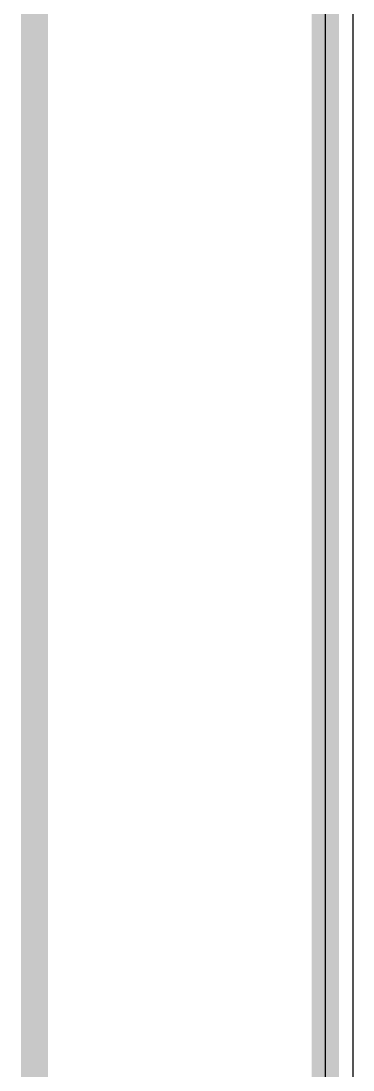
# Model space of a CAD drawing. Header units: inches. Extents: x -0.1 to 17.9, y -0.8 to 4.8.
# Drawn here: x -0.112 to 0.0102, y 1.1131 to 1.4992 of the extents above; entities that cross this region are included whole.
import ezdxf

# ---------------------------------------------------------------- set-up
doc = ezdxf.new("R2010")
doc.units = ezdxf.units.IN
doc.header["$MEASUREMENT"] = 0
for name, color, linetype in [('Board Outline', 216, 'Continuous'), ('Bottom Layer 1', 5, 'Continuous'), ('Dimension', 6, 'Continuous'), ('GND+Signal', 16, 'Continuous'), ('PWR+Signal', 76, 'Continuous'), ('Route Tool Path', 56, 'Continuous'), ('Top Layer 1', 1, 'Continuous'), ('Top Value', 56, 'Continuous')]:
    doc.layers.add(name, color=color, linetype=linetype)

msp = doc.modelspace()

# ---------------------------------------------------------------- linework, layer by layer
at = {"layer": 'Board Outline'}
msp.add_lwpolyline([(0, 0, 0.01, 0.01, 0), (0, 4.15, 0.01, 0.01, 0)], format="xyseb", dxfattribs=at)
at = {"layer": 'Bottom Layer 1'}
msp.add_line((0.0102, 0.0102), (0.0102, 4.1398), dxfattribs=at)
at = {"layer": 'Dimension'}
msp.add_lwpolyline([(-0.107, 0, 0.01, 0.01, 0), (-0.107, 1.75309, 0.01, 0.01, 0)], format="xyseb", dxfattribs=at)
at = {"layer": 'GND+Signal'}
msp.add_line((0.0102, 0.0102), (0.0102, 2.39697), dxfattribs=at)
at = {"layer": 'PWR+Signal'}
msp.add_line((0.0102, 0.0102), (0.0102, 4.1398), dxfattribs=at)
at = {"layer": 'Route Tool Path'}
msp.add_lwpolyline([(0, 0, 0.0005, 0.0005, 0), (0, 4.15, 0.0005, 0.0005, 0)], format="xyseb", dxfattribs=at)
at = {"layer": 'Top Layer 1'}
msp.add_line((0.0102, 0.0102), (0.0102, 2.24497), dxfattribs=at)
at = {"layer": 'Top Value'}
msp.add_lwpolyline([(0, 0, 0.0005, 0.0005, 0), (0, 4.15, 0.0005, 0.0005, 0)], format="xyseb", dxfattribs=at)

doc.saveas('drawing.dxf')
